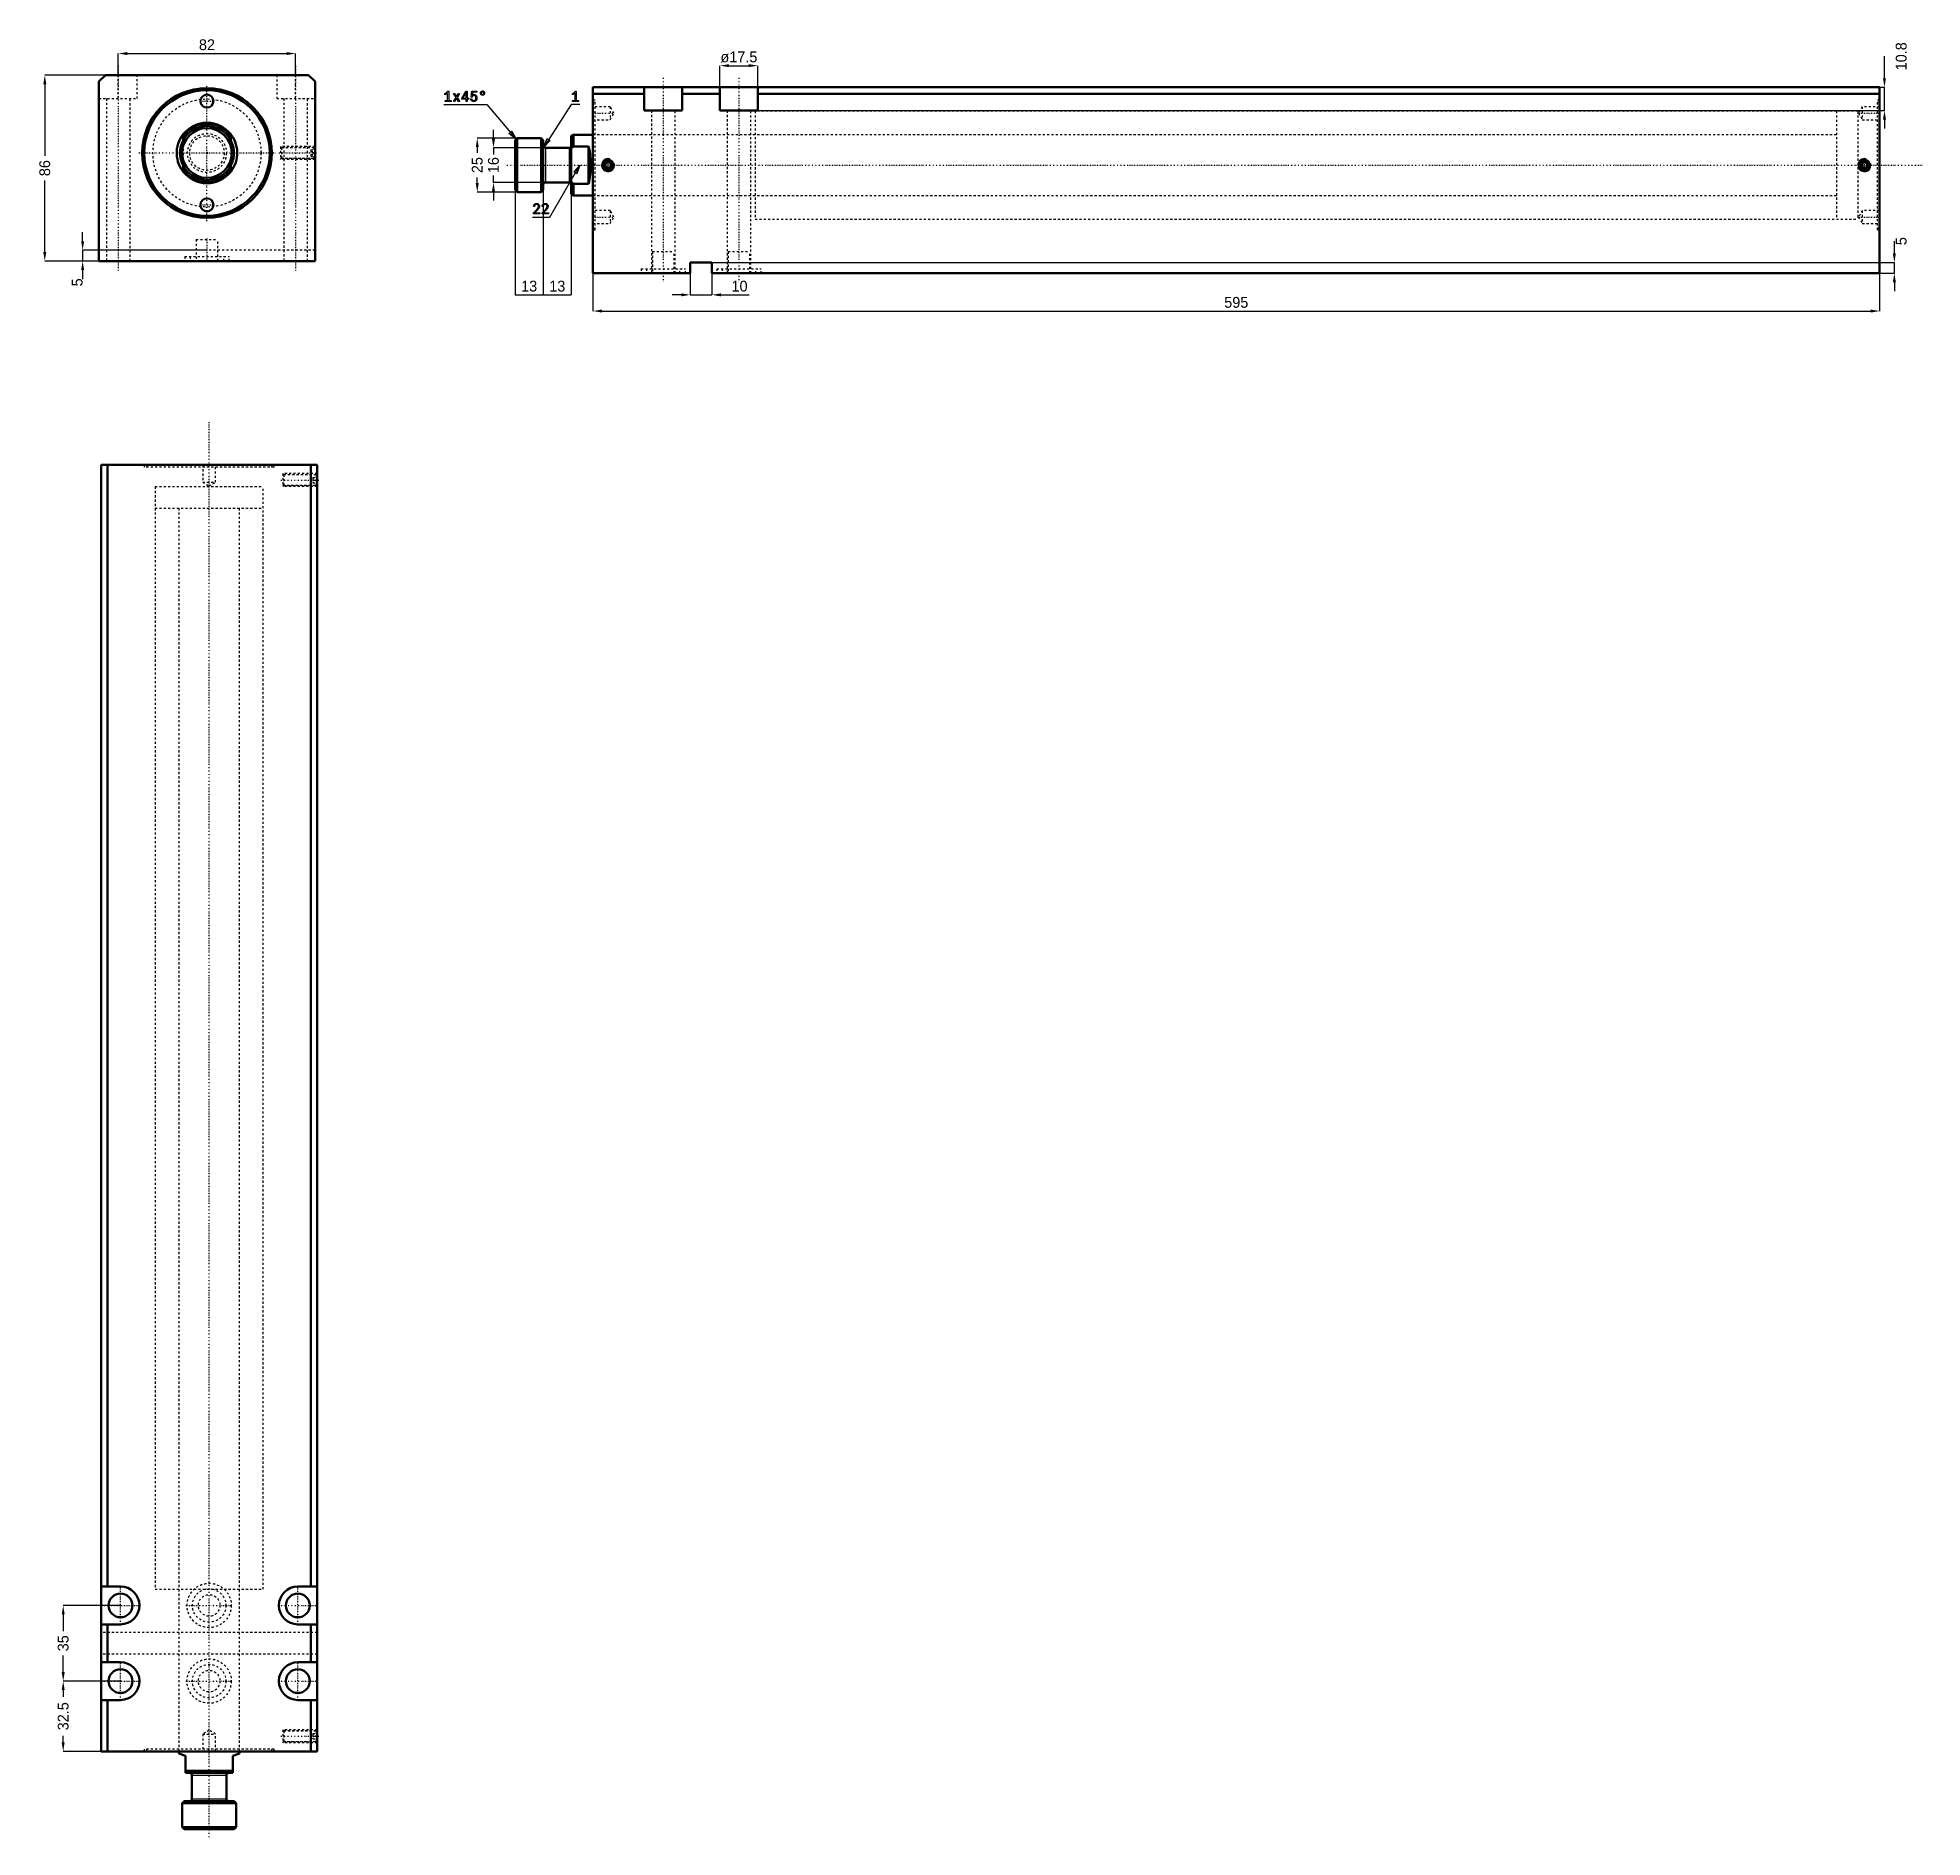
# Model space of a CAD drawing. Header units: millimetres. Extents: x -78 to 793, y -779 to 53.
import ezdxf

# ---------------------------------------------------------------- set-up
doc = ezdxf.new("R2010")
doc.units = ezdxf.units.MM
doc.linetypes.add('Center', pattern=[1.5, 0.45, -0.5, 0.05, -0.5])
doc.linetypes.add('Dashed', pattern=[2, 1, -1])
for name, color, linetype, lineweight in [('2d ConnectionPoints', 7, 'Continuous', 50), ('AM_0', 7, 'Continuous', 50), ('AM_4', 3, 'Continuous', 25), ('AM_5', 3, 'Continuous', 25), ('AM_7', 7, 'Center', 25), ('AM_9', 6, 'Dashed', 25)]:
    doc.layers.add(name, color=color, linetype=linetype, lineweight=lineweight)
doc.dimstyles.new('ISO-25', dxfattribs={"dimtxt": 2.5, "dimasz": 2.5, "dimexe": 1.25, "dimexo": 0.625, "dimtad": 1, "dimtxsty": 'Standard', "dimcen": 2.5, "dimadec": 0, "dimazin": 0, "dimtfac": 1, "dimtmove": 0, "dimatfit": 3, "dimfxl": 0, "dimarcsym": 0})

# ---------------------------------------------------------------- blocks, each defined once
blk = doc.blocks.new('1_JECX_MF_TLA_50_500_0_rod__0_in_JECX_MF_160_TLA_50_500_0__0')
at = {"layer": 'AM_0'}
for p, q in [((-11, 5.94), (-11, 8.66)), ((11, 8.66), (11, 5.94)), ((-11, -8.66), (-11, -5.94)), ((11, -5.94), (11, -8.66))]:
    blk.add_line(p, q, dxfattribs=at)
for points in [[(-11, 8.66), (-11.71, 7.67), (-12.34, 6.62), (-12.87, 5.52), (-13.3, 4.38), (-13.63, 3.2), (-13.86, 2), (-13.98, 0.78), (-13.99, -0.44), (-13.9, -1.65), (-13.7, -2.86), (-13.4, -4.04), (-13, -5.2), (-12.5, -6.31), (-11.9, -7.37), (-11.21, -8.38), (-11, -8.66)], [(11, -8.66), (11.71, -7.67), (12.34, -6.62), (12.87, -5.52), (13.3, -4.38), (13.63, -3.2), (13.86, -2), (13.98, -0.78), (13.99, 0.44), (13.9, 1.65), (13.7, 2.86), (13.4, 4.04), (13, 5.2), (12.5, 6.31), (11.9, 7.37), (11.21, 8.38), (11, 8.66)]]:
    blk.add_lwpolyline(points, dxfattribs=at)
for radius in [12.5, 11.5]:
    blk.add_circle((0, 0), radius, dxfattribs=at)
for radius, start, end in [(14, 38.21321, 141.78679), (13.5, 35.43094, 144.56906), (13.5, 215.43094, 324.56906), (14, 218.21321, 321.78679)]:
    blk.add_arc((0, 0), radius, start, end, dxfattribs=at)
at = {"layer": 'AM_9'}
for p, q in [((-11, 5.94), (-11, -5.94)), ((11, 5.94), (11, -5.94))]:
    blk.add_line(p, q, dxfattribs=at)
for radius in [9, 8]:
    blk.add_circle((0, 0), radius, dxfattribs=at)
blk = doc.blocks.new('2_JECX_MF_EXLA_50_500_0_body__0_in_JECX_MF_160_TLA_50_500_0__0')
at = {"layer": 'AM_0'}
for p, q in [((-47, 36), (-50, 33)), ((47, 36), (-47, 36)), ((50, 33), (47, 36)), ((-50, 33), (-50, -50)), ((50, -50), (50, 33)), ((-50, -50), (50, -50))]:
    blk.add_line(p, q, dxfattribs=at)
for centre, radius in [((0, 0), 30), ((0, 0), 29), ((0, 24), 3), ((0, -24), 3)]:
    blk.add_circle(centre, radius, dxfattribs=at)
at = {"layer": 'AM_5', "linetype": 'Dashed'}
for p, q in [((50, 3), (34, 3)), ((50, -3), (34, -3))]:
    blk.add_line(p, q, dxfattribs=at)
at = {"layer": 'AM_7'}
for p, q in [((-41, 40.3), (-41, -54.3)), ((41, 40.3), (41, -54.3)), ((0, -31.5), (0, 31.5)), ((-3.15, 24), (3.15, 24)), ((-31.5, 0), (31.5, 0)), ((33.2, 0), (50.8, 0)), ((-3.15, -24), (3.15, -24)), ((0, -39.5), (0, -50.5))]:
    blk.add_line(p, q, dxfattribs=at)
at = {"layer": 'AM_9'}
for p, q in [((-41, 25.2), (-41, 36)), ((-32.25, 25.2), (-32.25, 36)), ((32.25, 36), (32.25, 25.2)), ((41, 25.2), (41, 36)), ((-50, 25.2), (-32.25, 25.2)), ((-46.5, 25.2), (-46.5, -50)), ((-35.5, -50), (-35.5, 25.2)), ((32.25, 25.2), (50, 25.2)), ((35.5, 25.2), (35.5, -50)), ((46.5, -50), (46.5, 25.2)), ((34.54, 2.46), (34, 3)), ((34, 3), (34, -3)), ((49.5, 2.4), (34, 2.4)), ((49.46, 2.46), (34.54, 2.46)), ((34.54, 2.46), (34.54, -2.46)), ((48, 1.44), (50, 1.44)), ((48, 1.44), (48, -1.44)), ((48, 0.72), (50, 0.72)), ((50, 3), (49.46, 2.46)), ((49.46, 2.46), (49.46, -2.46)), ((50, 1.9), (49.5, 2.4)), ((49.5, 2.4), (49.5, -2.4)), ((34, -2.4), (49.5, -2.4)), ((34, -3), (34.54, -2.46)), ((34.54, -2.46), (49.46, -2.46)), ((48, -0.72), (50, -0.72)), ((48, -1.44), (50, -1.44)), ((49.46, -2.46), (50, -3)), ((49.5, -2.4), (50, -1.9)), ((-5, -40), (5, -40)), ((-5, -40), (-5, -50)), ((5, -50), (5, -40)), ((50, -45), (-50, -45)), ((-10.25, -47.9), (10.25, -47.9)), ((-10.25, -47.9), (-10.25, -50)), ((-7.75, -47.9), (-7.75, -50)), ((7.75, -50), (7.75, -47.9)), ((10.25, -50), (10.25, -47.9))]:
    blk.add_line(p, q, dxfattribs=at)
blk.add_circle((0, 0), 25, dxfattribs=at)
blk = doc.blocks.new('*D3')
at = {"layer": 'AM_5', "color": 0, "lineweight": -2}
for p, q in [((-41, 36), (-41, 46)), ((-36.83, 46), (36.83, 46)), ((41, 36), (41, 46))]:
    blk.add_line(p, q, dxfattribs=at)
at = {"layer": 'AM_5', "color": 0}
for points in [[(-36.83, 46.69), (-36.83, 45.31), (-41, 46)], [(36.83, 45.31), (36.83, 46.69), (41, 46)]]:
    blk.add_solid(points, dxfattribs=at)
at = {"layer": 'Defpoints', "color": 0}
for p in [(41, 46), (-41, 36), (41, 36)]:
    blk.add_point(p, dxfattribs=at)
at = {"layer": 'AM_5', "color": 0, "insert": (0, 50.05), "char_height": 5, "attachment_point": 5}
blk.add_mtext('82', dxfattribs=at)
blk = doc.blocks.new('*D4')
at = {"layer": 'AM_5', "color": 0, "lineweight": -2}
for p, q in [((-47, 36), (-75, 36)), ((-75, 31.83), (-75, -1.28)), ((-75, -45.83), (-75, -12.72)), ((-50, -50), (-75, -50))]:
    blk.add_line(p, q, dxfattribs=at)
at = {"layer": 'AM_5', "color": 0}
for points in [[(-74.31, 31.83), (-75.69, 31.83), (-75, 36)], [(-75.69, -45.83), (-74.31, -45.83), (-75, -50)]]:
    blk.add_solid(points, dxfattribs=at)
at = {"layer": 'Defpoints', "color": 0}
for p in [(-47, 36), (-75, -50), (-50, -50)]:
    blk.add_point(p, dxfattribs=at)
at = {"layer": 'AM_5', "color": 0, "insert": (-75, -7), "char_height": 5, "attachment_point": 5, "rotation": 90}
blk.add_mtext('86', dxfattribs=at)
blk = doc.blocks.new('*D5')
at = {"layer": 'AM_5', "color": 0, "lineweight": -2}
for p, q in [((-57.5, -40.83), (-57.5, -36.67)), ((0, -45), (-57.5, -45)), ((-57.5, -45), (-57.5, -50)), ((-50, -50), (-57.5, -50)), ((-57.5, -54.17), (-57.5, -58.33))]:
    blk.add_line(p, q, dxfattribs=at)
at = {"layer": 'AM_5', "color": 0}
for points in [[(-58.19, -40.83), (-56.81, -40.83), (-57.5, -45)], [(-56.81, -54.17), (-58.19, -54.17), (-57.5, -50)]]:
    blk.add_solid(points, dxfattribs=at)
at = {"layer": 'Defpoints', "color": 0}
for p in [(-57.5, -50), (-50, -50), (0, -45)]:
    blk.add_point(p, dxfattribs=at)
at = {"layer": 'AM_5', "color": 0, "insert": (-60, -59.83), "char_height": 5, "attachment_point": 5, "rotation": 90}
blk.add_mtext('5', dxfattribs=at)
blk = doc.blocks.new('1_JECX_MF_TLA_50_500_0_rod__0_in_JECX_MF_160_TLA_50_500_0__2')
at = {"layer": 'AM_0'}
for p, q in [((-35, 12.5), (-36, 11.5)), ((-36, 11.5), (-36, -11.5)), ((-24, 12.5), (-35, 12.5)), ((-35, 12.5), (-35, -12.5)), ((-23, 11.5), (-24, 12.5)), ((-24, 12.5), (-24, -12.5)), ((-23, 11.5), (-23, -11.5)), ((-9, 14), (-10, 13.5)), ((-10, 13.5), (-10, -13.5)), ((0, 14), (-9, 14)), ((-9, 14), (-9, 8.66)), ((-11, 8), (-22, 8)), ((-9, 8.66), (-10, 7.83)), ((-2, 8.66), (-9, 8.66)), ((-2, 8.66), (-2, -8.66)), ((-22, -8), (-11, -8)), ((-9, -8.66), (-2, -8.66)), ((-9, -8.66), (-9, -14)), ((-36, -11.5), (-35, -12.5)), ((-35, -12.5), (-24, -12.5)), ((-24, -12.5), (-23, -11.5)), ((-10, -13.5), (-9, -14)), ((-9, -14), (0, -14))]:
    blk.add_line(p, q, dxfattribs=at)
for points in [[(-2, -8.66), (-1.77, -7.67), (-1.57, -6.62), (-1.39, -5.52), (-1.25, -4.38), (-1.15, -3.2), (-1.07, -2), (-1.03, -0.78), (-1.03, 0.44), (-1.06, 1.65), (-1.12, 2.86), (-1.22, 4.04), (-1.35, 5.2), (-1.51, 6.31), (-1.71, 7.37), (-1.93, 8.38), (-2, 8.66)], [(-10, -7.83), (-9.96, -7.86), (-9, -8.66)]]:
    blk.add_lwpolyline(points, dxfattribs=at)
for centre, start, end in [((-22, 9), 180, 270), ((-11, 9), 270, 0), ((-22, -9), 90, 180), ((-11, -9), 360, 90)]:
    blk.add_arc(centre, 1, start, end, dxfattribs=at)
at = {"layer": 'AM_4'}
for p, q in [((-22, 8), (-22, -8)), ((-11, 8), (-11, -8))]:
    blk.add_line(p, q, dxfattribs=at)
at = {"layer": 'AM_7'}
blk.add_line((-39.75, 0), (614.75, 0), dxfattribs=at)
at = {"layer": 'AM_9'}
for p, q in [((585, 25), (575, 25)), ((575, 25), (575, -25)), ((585, 25), (585, -25)), ((575, 14), (0, 14)), ((0, -14), (575, -14)), ((575, -25), (585, -25))]:
    blk.add_line(p, q, dxfattribs=at)
blk = doc.blocks.new('2_JECX_MF_EXLA_50_500_0_body__0_in_JECX_MF_160_TLA_50_500_0__2')
at = {"layer": 'AM_0'}
for p, q in [((0, -50), (0, 36)), ((595, 36), (0, 36)), ((23.75, 36), (23.75, 25.2)), ((41.25, 25.2), (41.25, 36)), ((58.75, 36), (58.75, 25.2)), ((76.25, 25.2), (76.25, 36)), ((595, -50), (595, 36)), ((23.75, 33), (0, 33)), ((58.75, 33), (41.25, 33)), ((595, 33), (76.25, 33)), ((23.75, 25.2), (41.25, 25.2)), ((58.75, 25.2), (76.25, 25.2)), ((7, 1.44), (5.75, 0.72)), ((5.75, 0.72), (5.75, -0.72)), ((8.25, 0.72), (7, 1.44)), ((8.25, -0.72), (8.25, 0.72)), ((588, 1.44), (586.75, 0.72)), ((586.75, 0.72), (586.75, -0.72)), ((589.25, 0.72), (588, 1.44)), ((589.25, -0.72), (589.25, 0.72)), ((5.75, -0.72), (7, -1.44)), ((7, -1.44), (8.25, -0.72)), ((586.75, -0.72), (588, -1.44)), ((588, -1.44), (589.25, -0.72)), ((45, -50), (0, -50)), ((45, -45), (45, -50)), ((55, -45), (45, -45)), ((55, -50), (55, -45)), ((595, -50), (55, -50))]:
    blk.add_line(p, q, dxfattribs=at)
for centre, radius in [((7, 0), 2.46), ((7, 0), 2.4), ((7, 0), 1.9), ((588, 0), 2.46), ((588, 0), 2.4), ((588, 0), 1.9)]:
    blk.add_circle(centre, radius, dxfattribs=at)
at = {"layer": 'AM_5'}
for centre in [(7, 0), (588, 0)]:
    blk.add_arc(centre, 3, 75, 15, dxfattribs=at)
at = {"layer": 'AM_7'}
for p, q in [((32.5, 40.3), (32.5, -54.3)), ((67.5, 40.3), (67.5, -54.3)), ((-0.49, 24), (10.22, 24)), ((584.78, 24), (595.49, 24)), ((7, -3.15), (7, 3.15)), ((588, -3.15), (588, 3.15)), ((-0.49, -24), (10.22, -24)), ((584.78, -24), (595.49, -24))]:
    blk.add_line(p, q, dxfattribs=at)
at = {"layer": 'AM_9'}
for p, q in [((1, 30), (0, 30)), ((1, 29), (0, 29)), ((8, 27), (0, 27)), ((1, -30), (1, 30)), ((9.73, 24), (8, 27)), ((8, 27), (8, 21)), ((587, 27), (585.27, 24)), ((595, 27), (587, 27)), ((587, 27), (587, 21)), ((594, -30), (594, 30)), ((595, 30), (594, 30)), ((595, 29), (594, 29)), ((0, 21), (8, 21)), ((8, 21), (9.73, 24)), ((27, 25.2), (27, -50)), ((38, -50), (38, 25.2)), ((62, 25.2), (62, -50)), ((73, -50), (73, 25.2)), ((585, 25), (75, 25)), ((75, 25), (75, -25)), ((585, 25), (585, -25)), ((585.27, 24), (587, 21)), ((587, 21), (595, 21)), ((75, 14), (0, 14)), ((0, -14), (75, -14)), ((8, -21), (0, -21)), ((9.73, -24), (8, -21)), ((8, -21), (8, -27)), ((8, -27), (9.73, -24)), ((75, -25), (585, -25)), ((587, -21), (585.27, -24)), ((585.27, -24), (587, -27)), ((595, -21), (587, -21)), ((587, -21), (587, -27)), ((0, -27), (8, -27)), ((0, -29), (1, -29)), ((0, -30), (1, -30)), ((587, -27), (595, -27)), ((594, -29), (595, -29)), ((594, -30), (595, -30)), ((27.5, -40), (37.5, -40)), ((27.5, -40), (27.5, -50)), ((37.5, -50), (37.5, -40)), ((62.5, -40), (72.5, -40)), ((62.5, -40), (62.5, -50)), ((72.5, -50), (72.5, -40)), ((22.25, -47.9), (42.75, -47.9)), ((22.25, -47.9), (22.25, -50)), ((24.75, -47.9), (24.75, -50)), ((40.25, -50), (40.25, -47.9)), ((42.75, -50), (42.75, -47.9)), ((57.25, -47.9), (77.75, -47.9)), ((57.25, -47.9), (57.25, -50)), ((59.75, -47.9), (59.75, -50)), ((75.25, -50), (75.25, -47.9)), ((77.75, -50), (77.75, -47.9))]:
    blk.add_line(p, q, dxfattribs=at)
blk = doc.blocks.new('*D23')
at = {"layer": 'AM_5', "color": 0, "lineweight": -2}
for p, q in [((237.24, 30.39), (237.24, 40.39)), ((241.41, 40.39), (250.57, 40.39)), ((254.74, 30.39), (254.74, 40.39))]:
    blk.add_line(p, q, dxfattribs=at)
at = {"layer": 'AM_5', "color": 0}
for points in [[(241.41, 41.09), (241.41, 39.7), (237.24, 40.39)], [(250.57, 41.09), (250.57, 39.7), (254.74, 40.39)]]:
    blk.add_solid(points, dxfattribs=at)
at = {"layer": 'Defpoints', "color": 0}
for p in [(254.74, 40.39), (237.24, 30.39), (254.74, 30.39)]:
    blk.add_point(p, dxfattribs=at)
at = {"layer": 'AM_5', "color": 0, "insert": (245.99, 44.39), "char_height": 5, "attachment_point": 5}
blk.add_mtext('ø17.5', dxfattribs=at)
blk = doc.blocks.new('*D24')
at = {"layer": 'AM_5', "color": 0, "lineweight": -2}
for p, q in [((775.74, 34.56), (775.74, 44.73)), ((254.74, 30.39), (775.74, 30.39)), ((775.74, 19.59), (775.74, 30.39)), ((254.74, 19.59), (775.74, 19.59)), ((775.74, 15.43), (775.74, 11.26))]:
    blk.add_line(p, q, dxfattribs=at)
at = {"layer": 'AM_5', "color": 0}
for points in [[(775.05, 34.56), (776.44, 34.56), (775.74, 30.39)], [(775.05, 15.43), (776.44, 15.43), (775.74, 19.59)]]:
    blk.add_solid(points, dxfattribs=at)
at = {"layer": 'Defpoints', "color": 0}
for p in [(254.74, 30.39), (775.74, 30.39), (254.74, 19.59)]:
    blk.add_point(p, dxfattribs=at)
at = {"layer": 'AM_5', "color": 0, "insert": (783.49, 44.73), "char_height": 5, "attachment_point": 5, "rotation": 90}
blk.add_mtext('10.8', dxfattribs=at)
blk = doc.blocks.new('*D25')
at = {"layer": 'AM_5', "color": 0, "lineweight": -2}
for p, q in [((178.49, -55.61), (178.49, -73.11)), ((773.49, -55.61), (773.49, -73.11)), ((182.66, -73.11), (769.32, -73.11))]:
    blk.add_line(p, q, dxfattribs=at)
at = {"layer": 'AM_5', "color": 0}
for points in [[(182.66, -72.41), (182.66, -73.8), (178.49, -73.11)], [(769.32, -72.41), (769.32, -73.8), (773.49, -73.11)]]:
    blk.add_solid(points, dxfattribs=at)
at = {"layer": 'Defpoints', "color": 0}
for p in [(178.49, -55.61), (773.49, -55.61), (773.49, -73.11)]:
    blk.add_point(p, dxfattribs=at)
at = {"layer": 'AM_5', "color": 0, "insert": (475.99, -69.11), "char_height": 5, "attachment_point": 5}
blk.add_mtext('595', dxfattribs=at)
blk = doc.blocks.new('*D26')
at = {"layer": 'AM_5', "color": 0, "lineweight": -2}
for p, q in [((155.49, -17.11), (155.49, -65.61)), ((168.49, -14.61), (168.49, -65.61)), ((155.49, -65.61), (168.49, -65.61))]:
    blk.add_line(p, q, dxfattribs=at)
at = {"layer": 'Defpoints', "color": 0}
for p in [(155.49, -17.11), (168.49, -14.61), (168.49, -65.61)]:
    blk.add_point(p, dxfattribs=at)
at = {"layer": 'AM_5', "color": 0, "insert": (161.99, -61.61), "char_height": 5, "attachment_point": 5}
blk.add_mtext('13', dxfattribs=at)
blk = doc.blocks.new('*D27')
at = {"layer": 'AM_5', "color": 0, "lineweight": -2}
for p, q in [((142.49, -17.11), (142.49, -65.61)), ((155.49, -17.11), (155.49, -65.61)), ((142.49, -65.61), (155.49, -65.61))]:
    blk.add_line(p, q, dxfattribs=at)
at = {"layer": 'Defpoints', "color": 0}
for p in [(142.49, -17.11), (155.49, -17.11), (155.49, -65.61)]:
    blk.add_point(p, dxfattribs=at)
at = {"layer": 'AM_5', "color": 0, "insert": (148.99, -61.61), "char_height": 5, "attachment_point": 5}
blk.add_mtext('13', dxfattribs=at)
blk = doc.blocks.new('*D28')
at = {"layer": 'AM_5', "color": 0, "lineweight": -2}
for p, q in [((143.49, 6.89), (124.99, 6.89)), ((124.99, 2.73), (124.99, 0.06)), ((124.99, -13.94), (124.99, -11.27)), ((143.49, -18.11), (124.99, -18.11))]:
    blk.add_line(p, q, dxfattribs=at)
at = {"layer": 'AM_5', "color": 0}
for points in [[(124.3, 2.73), (125.69, 2.73), (124.99, 6.89)], [(124.3, -13.94), (125.69, -13.94), (124.99, -18.11)]]:
    blk.add_solid(points, dxfattribs=at)
at = {"layer": 'Defpoints', "color": 0}
for p in [(124.99, 6.89), (143.49, 6.89), (143.49, -18.11)]:
    blk.add_point(p, dxfattribs=at)
at = {"layer": 'AM_5', "color": 0, "insert": (124.99, -5.61), "char_height": 5, "attachment_point": 5, "rotation": 90}
blk.add_mtext('25', dxfattribs=at)
blk = doc.blocks.new('*D29')
at = {"layer": 'AM_5', "color": 0, "lineweight": -2}
for p, q in [((132.49, 6.56), (132.49, 10.73)), ((156.49, 2.39), (132.49, 2.39)), ((132.49, 2.39), (132.49, -0.77)), ((132.49, -13.61), (132.49, -10.44)), ((156.49, -13.61), (132.49, -13.61)), ((132.49, -17.77), (132.49, -21.94))]:
    blk.add_line(p, q, dxfattribs=at)
at = {"layer": 'AM_5', "color": 0}
for points in [[(131.8, 6.56), (133.19, 6.56), (132.49, 2.39)], [(131.8, -17.77), (133.19, -17.77), (132.49, -13.61)]]:
    blk.add_solid(points, dxfattribs=at)
at = {"layer": 'Defpoints', "color": 0}
for p in [(132.49, 2.39), (156.49, 2.39), (156.49, -13.61)]:
    blk.add_point(p, dxfattribs=at)
at = {"layer": 'AM_5', "color": 0, "insert": (132.49, -5.61), "char_height": 5, "attachment_point": 5, "rotation": 90}
blk.add_mtext('16', dxfattribs=at)
blk = doc.blocks.new('*D30')
at = {"layer": 'AM_5', "color": 0, "lineweight": -2}
for p, q in [((223.49, -50.61), (223.49, -65.61)), ((233.49, -55.61), (233.49, -65.61)), ((219.32, -65.61), (215.16, -65.61)), ((223.49, -65.61), (233.49, -65.61)), ((237.66, -65.61), (250.71, -65.61))]:
    blk.add_line(p, q, dxfattribs=at)
at = {"layer": 'AM_5', "color": 0}
for points in [[(219.32, -64.91), (219.32, -66.3), (223.49, -65.61)], [(237.66, -64.91), (237.66, -66.3), (233.49, -65.61)]]:
    blk.add_solid(points, dxfattribs=at)
at = {"layer": 'Defpoints', "color": 0}
for p in [(223.49, -50.61), (233.49, -55.61), (233.49, -65.61)]:
    blk.add_point(p, dxfattribs=at)
at = {"layer": 'AM_5', "color": 0, "insert": (246.29, -61.61), "char_height": 5, "attachment_point": 5}
blk.add_mtext('10', dxfattribs=at)
blk = doc.blocks.new('*D31')
at = {"layer": 'AM_5', "color": 0, "lineweight": -2}
for p, q in [((780.32, -46.44), (780.32, -40.77)), ((223.49, -50.61), (780.32, -50.61)), ((780.32, -55.61), (780.32, -50.61)), ((233.49, -55.61), (780.32, -55.61)), ((780.32, -59.77), (780.32, -63.94))]:
    blk.add_line(p, q, dxfattribs=at)
at = {"layer": 'AM_5', "color": 0}
for points in [[(779.63, -46.44), (781.02, -46.44), (780.32, -50.61)], [(779.63, -59.77), (781.02, -59.77), (780.32, -55.61)]]:
    blk.add_solid(points, dxfattribs=at)
at = {"layer": 'Defpoints', "color": 0}
for p in [(223.49, -50.61), (233.49, -55.61), (780.32, -55.61)]:
    blk.add_point(p, dxfattribs=at)
at = {"layer": 'AM_5', "color": 0, "insert": (783.49, -40.77), "char_height": 5, "attachment_point": 5, "rotation": 90}
blk.add_mtext('5', dxfattribs=at)
blk = doc.blocks.new('1_JECX_MF_TLA_50_500_0_rod__0_in_JECX_MF_160_TLA_50_500_0__4')
at = {"layer": 'AM_0'}
for p, q in [((-14, 0), (-14, -1.03)), ((14, -1.03), (14, 0)), ((-11, -2), (-14, -1.03)), ((-11, -10), (-11, -2)), ((14, -1.03), (11, -2)), ((11, -2), (11, -10)), ((-11, -9), (11, -9)), ((-11, -10), (11, -10)), ((-8, -11), (-8, -22)), ((8, -22), (8, -11)), ((-11.5, -23), (-12.5, -24)), ((-12.5, -24), (-12.5, -35)), ((-12.5, -24), (12.5, -24)), ((-11.5, -23), (11.5, -23)), ((12.5, -24), (11.5, -23)), ((12.5, -35), (12.5, -24)), ((-12.5, -35), (12.5, -35)), ((-12.5, -35), (-11.5, -36)), ((-11.5, -36), (11.5, -36)), ((11.5, -36), (12.5, -35))]:
    blk.add_line(p, q, dxfattribs=at)
for centre, start, end in [((-9, -11), 0, 90), ((9, -11), 90, 180), ((-9, -22), 270, 360), ((9, -22), 180, 270)]:
    blk.add_arc(centre, 1, start, end, dxfattribs=at)
at = {"layer": 'AM_4'}
for p, q in [((-8, -11), (8, -11)), ((-8, -22), (8, -22))]:
    blk.add_line(p, q, dxfattribs=at)
at = {"layer": 'AM_7'}
blk.add_line((0, -39.75), (0, 614.75), dxfattribs=at)
at = {"layer": 'AM_9'}
for p, q in [((-25, 585), (25, 585)), ((-25, 585), (-25, 575)), ((25, 575), (25, 585)), ((-25, 575), (25, 575)), ((-14, 575), (-14, 0)), ((14, 0), (14, 575))]:
    blk.add_line(p, q, dxfattribs=at)
blk = doc.blocks.new('2_JECX_MF_EXLA_50_500_0_body__0_in_JECX_MF_160_TLA_50_500_0__4')
at = {"layer": 'AM_0'}
for p, q in [((50, 595), (-50, 595)), ((-50, 595), (-50, 0)), ((-47, 595), (-47, 76.25)), ((47, 595), (47, 76.25)), ((50, 595), (50, 0)), ((-41, 76.25), (-50, 76.25)), ((50, 76.25), (41, 76.25)), ((-50, 58.75), (-41, 58.75)), ((-47, 58.75), (-47, 41.25)), ((41, 58.75), (50, 58.75)), ((47, 58.75), (47, 41.25)), ((-41, 41.25), (-50, 41.25)), ((50, 41.25), (41, 41.25)), ((-50, 23.75), (-41, 23.75)), ((-47, 23.75), (-47, 0)), ((41, 23.75), (50, 23.75)), ((47, 23.75), (47, 0)), ((50, 0), (-50, 0))]:
    blk.add_line(p, q, dxfattribs=at)
for centre in [(-41, 67.5), (41, 67.5), (-41, 32.5), (41, 32.5)]:
    blk.add_circle(centre, 5.5, dxfattribs=at)
for centre, start, end in [((-41, 67.5), 270, 90), ((41, 67.5), 90, 270), ((-41, 32.5), 270, 90), ((41, 32.5), 90, 270)]:
    blk.add_arc(centre, 8.75, start, end, dxfattribs=at)
at = {"layer": 'AM_5', "linetype": 'Dashed'}
for p, q in [((50, 591), (34, 591)), ((50, 585), (34, 585)), ((50, 10), (34, 10)), ((50, 4), (34, 4))]:
    blk.add_line(p, q, dxfattribs=at)
at = {"layer": 'AM_7'}
for p, q in [((33.2, 588), (50.8, 588)), ((-41, 58.3125), (-41, 76.6875)), ((41, 58.3125), (41, 76.6875)), ((-50.1875, 67.5), (-31.8125, 67.5)), ((-10.7625, 67.5), (10.7625, 67.5)), ((31.8125, 67.5), (50.1875, 67.5)), ((-41, 23.3125), (-41, 41.6875)), ((41, 23.3125), (41, 41.6875)), ((-50.1875, 32.5), (-31.8125, 32.5)), ((-10.7625, 32.5), (10.7625, 32.5)), ((31.8125, 32.5), (50.1875, 32.5)), ((33.2, 7), (50.8, 7))]:
    blk.add_line(p, q, dxfattribs=at)
at = {"layer": 'AM_9'}
for p, q in [((-30, 595), (-30, 594)), ((30, 594), (-30, 594)), ((-29, 595), (-29, 594)), ((-3, 595), (-3, 587)), ((3, 587), (3, 595)), ((29, 594), (29, 595)), ((30, 594), (30, 595)), ((-25, 585), (25, 585)), ((-25, 585), (-25, 75)), ((-3, 587), (0, 585.2679)), ((-3, 587), (3, 587)), ((0, 585.2679), (3, 587)), ((25, 75), (25, 585)), ((34, 591), (34, 585)), ((34.5415, 590.4585), (34, 591)), ((49.5, 590.4), (34, 590.4)), ((34, 585.6), (49.5, 585.6)), ((34, 585), (34.5415, 585.5415)), ((49.4585, 590.4585), (34.5415, 590.4585)), ((34.5415, 590.4585), (34.5415, 585.5415)), ((34.5415, 585.5415), (49.4585, 585.5415)), ((48, 589.25), (50, 589.25)), ((48, 589.25), (48, 586.75)), ((48, 588), (50, 588)), ((48, 586.75), (50, 586.75)), ((50, 591), (49.4585, 590.4585)), ((49.4585, 590.4585), (49.4585, 585.5415)), ((49.4585, 585.5415), (50, 585)), ((49.5, 590.4), (49.5, 585.6)), ((50, 589.9), (49.5, 590.4)), ((49.5, 585.6), (50, 586.1)), ((-25, 75), (25, 75)), ((-14, 75), (-14, 0)), ((14, 0), (14, 75)), ((50, 55), (-50, 55)), ((50, 45), (-50, 45)), ((0, 9.7321), (-3, 8)), ((3, 8), (0, 9.7321)), ((34, 10), (34, 4)), ((34.5415, 9.4585), (34, 10)), ((49.5, 9.4), (34, 9.4)), ((49.4585, 9.4585), (34.5415, 9.4585)), ((34.5415, 9.4585), (34.5415, 4.5415)), ((50, 10), (49.4585, 9.4585)), ((49.4585, 9.4585), (49.4585, 4.5415)), ((50, 8.9), (49.5, 9.4)), ((49.5, 9.4), (49.5, 4.6)), ((30, 1), (-30, 1)), ((-30, 1), (-30, 0)), ((-29, 1), (-29, 0)), ((-3, 8), (-3, 0)), ((-3, 8), (3, 8)), ((3, 0), (3, 8)), ((29, 0), (29, 1)), ((30, 0), (30, 1)), ((34, 4.6), (49.5, 4.6)), ((34, 4), (34.5415, 4.5415)), ((34.5415, 4.5415), (49.4585, 4.5415)), ((48, 8.25), (50, 8.25)), ((48, 8.25), (48, 5.75)), ((48, 7), (50, 7)), ((48, 5.75), (50, 5.75)), ((49.4585, 4.5415), (50, 4)), ((49.5, 4.6), (50, 5.1))]:
    blk.add_line(p, q, dxfattribs=at)
for centre, radius in [((0, 67.5), 10.25), ((0, 67.5), 7.75), ((0, 67.5), 5), ((0, 32.5), 10.25), ((0, 32.5), 7.75), ((0, 32.5), 5)]:
    blk.add_circle(centre, radius, dxfattribs=at)
blk = doc.blocks.new('*D35')
at = {"layer": 'AM_5', "color": 0, "lineweight": -2}
for p, q in [((-39.99, -671.78), (-66.49, -671.78)), ((-66.49, -675.94), (-66.49, -683.61)), ((-66.49, -702.61), (-66.49, -694.94)), ((-39.99, -706.78), (-66.49, -706.78))]:
    blk.add_line(p, q, dxfattribs=at)
at = {"layer": 'AM_5', "color": 0}
for points in [[(-67.18, -675.94), (-65.8, -675.94), (-66.49, -671.78)], [(-67.18, -702.61), (-65.8, -702.61), (-66.49, -706.78)]]:
    blk.add_solid(points, dxfattribs=at)
at = {"layer": 'Defpoints', "color": 0}
for p in [(-66.49, -671.78), (-39.99, -671.78), (-39.99, -706.78)]:
    blk.add_point(p, dxfattribs=at)
at = {"layer": 'AM_5', "color": 0, "insert": (-66.49, -689.28), "char_height": 5, "attachment_point": 5, "rotation": 90}
blk.add_mtext('35', dxfattribs=at)
blk = doc.blocks.new('*D36')
at = {"layer": 'AM_5', "color": 0, "lineweight": -2}
for p, q in [((-39.99, -706.78), (-66.49, -706.78)), ((-66.49, -710.94), (-66.49, -714.03)), ((-66.49, -735.11), (-66.49, -732.03)), ((-48.99, -739.28), (-66.49, -739.28))]:
    blk.add_line(p, q, dxfattribs=at)
at = {"layer": 'AM_5', "color": 0}
for points in [[(-67.18, -710.94), (-65.8, -710.94), (-66.49, -706.78)], [(-67.18, -735.11), (-65.8, -735.11), (-66.49, -739.28)]]:
    blk.add_solid(points, dxfattribs=at)
at = {"layer": 'Defpoints', "color": 0}
for p in [(-39.99, -706.78), (-66.49, -739.28), (-48.99, -739.28)]:
    blk.add_point(p, dxfattribs=at)
at = {"layer": 'AM_5', "color": 0, "insert": (-66.49, -723.03), "char_height": 5, "attachment_point": 5, "rotation": 90}
blk.add_mtext('32.5', dxfattribs=at)

msp = doc.modelspace()

# ---------------------------------------------------------------- linework, layer by layer
at = {"layer": '2d ConnectionPoints'}
for p in [(0, 0), (178.492, -5.606), (1.01, -739.277)]:
    msp.add_point(p, dxfattribs=at)
at = {"layer": 'AM_5'}
for p, q in [((109.492, 22.394), (129.492, 22.394)), ((129.492, 22.394), (142.992, 6.394)), ((168.492, 22.394), (155.785, 2.687)), ((172.492, 22.394), (168.492, 22.394)), ((158.492, -29.606), (172.492, -5.606)), ((150.492, -29.606), (158.492, -29.606))]:
    msp.add_line(p, q, dxfattribs=at)
for points in [[(110.099, 24.31), (111.295, 24.31), (111.295, 27.827), (111.295, 27.827), (111.231, 27.762), (111.122, 27.661), (111.122, 27.661), (110.999, 27.555), (110.909, 27.482), (110.909, 27.482), (110.815, 27.41), (110.673, 27.307), (110.673, 27.307), (110.53, 27.211), (110.434, 27.151), (110.434, 27.151), (110.341, 27.096), (110.211, 27.03), (110.211, 27.03), (110.093, 26.983), (110.021, 26.962), (110.021, 27.456), (110.021, 27.456), (110.11, 27.498), (110.25, 27.578), (110.25, 27.578), (110.398, 27.679), (110.501, 27.757), (110.501, 27.757), (110.604, 27.84), (110.755, 27.97), (110.755, 27.97), (110.9, 28.105), (110.993, 28.197), (110.993, 28.197), (111.082, 28.288), (111.2, 28.416), (111.2, 28.416), (111.302, 28.534), (111.36, 28.607), (111.776, 28.607), (111.776, 24.31), (112.862, 24.31), (112.862, 23.894), (110.099, 23.894), (110.099, 24.31)], [(115.162, 25.678), (114.064, 27.469), (114.632, 27.469), (115.451, 26.114), (116.313, 27.469), (116.829, 27.469), (115.744, 25.721), (116.881, 23.894), (116.306, 23.894), (115.442, 25.298), (114.528, 23.894), (114.002, 23.894), (115.162, 25.678)], [(119.916, 24.934), (117.81, 24.934), (117.81, 25.357), (119.728, 28.607), (120.371, 28.607), (120.371, 25.373), (121.073, 25.373), (121.073, 24.934), (120.371, 24.934), (120.371, 23.894), (119.916, 23.894), (119.916, 24.934)], [(119.923, 25.373), (119.923, 28.061), (118.369, 25.373), (119.923, 25.373)], [(123.373, 23.836), (123.373, 23.836), (123.227, 23.841), (123.018, 23.867), (123.018, 23.867), (122.821, 23.916), (122.697, 23.961), (122.697, 23.961), (122.581, 24.016), (122.426, 24.12), (122.426, 24.12), (122.292, 24.249), (122.215, 24.349), (122.215, 24.349), (122.15, 24.46), (122.079, 24.646), (122.079, 24.646), (122.042, 24.858), (122.034, 25.012), (122.541, 25.012), (122.541, 25.012), (122.551, 24.866), (122.6, 24.676), (122.6, 24.676), (122.692, 24.519), (122.777, 24.434), (122.777, 24.434), (122.877, 24.363), (123.049, 24.287), (123.049, 24.287), (123.247, 24.246), (123.393, 24.239), (123.393, 24.239), (123.518, 24.245), (123.69, 24.282), (123.69, 24.282), (123.842, 24.349), (123.932, 24.411), (123.932, 24.411), (124.014, 24.484), (124.118, 24.61), (124.118, 24.61), (124.203, 24.755), (124.248, 24.863), (124.248, 24.863), (124.284, 24.976), (124.323, 25.155), (124.323, 25.155), (124.344, 25.343), (124.348, 25.474), (124.348, 25.474), (124.344, 25.593), (124.324, 25.766), (124.324, 25.766), (124.286, 25.933), (124.251, 26.041), (124.251, 26.041), (124.208, 26.143), (124.128, 26.28), (124.128, 26.28), (124.03, 26.399), (123.955, 26.468), (123.955, 26.468), (123.872, 26.527), (123.733, 26.59), (123.733, 26.59), (123.578, 26.624), (123.464, 26.631), (123.464, 26.631), (123.344, 26.623), (123.174, 26.581), (123.174, 26.581), (123.016, 26.504), (122.918, 26.432), (122.918, 26.432), (122.83, 26.347), (122.72, 26.197), (122.72, 26.197), (122.639, 26.022), (122.6, 25.89), (122.106, 25.89), (122.444, 28.62), (124.738, 28.62), (124.738, 28.197), (122.905, 28.197), (122.697, 26.634), (122.697, 26.634), (122.766, 26.718), (122.874, 26.828), (122.874, 26.828), (122.987, 26.918), (123.065, 26.967), (123.065, 26.967), (123.147, 27.007), (123.28, 27.051), (123.28, 27.051), (123.426, 27.075), (123.529, 27.079), (123.529, 27.079), (123.689, 27.07), (123.911, 27.025), (123.911, 27.025), (124.114, 26.942), (124.238, 26.865), (124.238, 26.865), (124.352, 26.773), (124.501, 26.611), (124.501, 26.611), (124.625, 26.423), (124.693, 26.281), (124.693, 26.281), (124.749, 26.13), (124.81, 25.892), (124.81, 25.892), (124.843, 25.638), (124.849, 25.461), (124.849, 25.461), (124.841, 25.274), (124.803, 25.01), (124.803, 25.01), (124.73, 24.766), (124.664, 24.614), (124.664, 24.614), (124.584, 24.473), (124.441, 24.286), (124.441, 24.286), (124.272, 24.129), (124.144, 24.04), (124.144, 24.04), (124.006, 23.967), (123.784, 23.887), (123.784, 23.887), (123.544, 23.844), (123.373, 23.836)], [(127.448, 26.689), (127.448, 26.689), (127.346, 26.694), (127.198, 26.723), (127.198, 26.723), (127.057, 26.775), (126.967, 26.824), (126.967, 26.824), (126.882, 26.882), (126.769, 26.983), (126.769, 26.983), (126.672, 27.101), (126.616, 27.19), (126.616, 27.19), (126.569, 27.283), (126.519, 27.43), (126.519, 27.43), (126.491, 27.584), (126.486, 27.69), (126.486, 27.69), (126.491, 27.796), (126.519, 27.95), (126.519, 27.95), (126.569, 28.097), (126.616, 28.191), (126.616, 28.191), (126.672, 28.279), (126.769, 28.397), (126.769, 28.397), (126.882, 28.498), (126.967, 28.556), (126.967, 28.556), (127.057, 28.605), (127.198, 28.657), (127.198, 28.657), (127.346, 28.686), (127.448, 28.691), (127.448, 28.691), (127.551, 28.686), (127.698, 28.657), (127.698, 28.657), (127.838, 28.605), (127.928, 28.556), (127.928, 28.556), (128.012, 28.498), (128.124, 28.398), (128.124, 28.398), (128.22, 28.28), (128.275, 28.192), (128.275, 28.192), (128.321, 28.099), (128.372, 27.952), (128.372, 27.952), (128.399, 27.797), (128.404, 27.69), (128.404, 27.69), (128.399, 27.583), (128.372, 27.428), (128.372, 27.428), (128.321, 27.281), (128.275, 27.188), (128.275, 27.188), (128.22, 27.1), (128.124, 26.982), (128.124, 26.982), (128.012, 26.882), (127.928, 26.824), (127.928, 26.824), (127.838, 26.775), (127.698, 26.723), (127.698, 26.723), (127.551, 26.694), (127.448, 26.689)], [(127.448, 27.086), (127.448, 27.086), (127.51, 27.089), (127.598, 27.106), (127.598, 27.106), (127.683, 27.138), (127.737, 27.167), (127.737, 27.167), (127.788, 27.202), (127.857, 27.263), (127.857, 27.263), (127.915, 27.334), (127.949, 27.388), (127.949, 27.388), (127.977, 27.445), (128.007, 27.533), (128.007, 27.533), (128.024, 27.626), (128.027, 27.69), (128.027, 27.69), (128.024, 27.754), (128.007, 27.847), (128.007, 27.847), (127.977, 27.935), (127.949, 27.992), (127.949, 27.992), (127.915, 28.046), (127.857, 28.117), (127.857, 28.117), (127.788, 28.178), (127.737, 28.213), (127.737, 28.213), (127.683, 28.243), (127.598, 28.274), (127.598, 28.274), (127.51, 28.291), (127.448, 28.295), (127.448, 28.295), (127.387, 28.291), (127.297, 28.274), (127.297, 28.274), (127.212, 28.243), (127.157, 28.213), (127.157, 28.213), (127.106, 28.178), (127.036, 28.117), (127.036, 28.117), (126.977, 28.046), (126.943, 27.992), (126.943, 27.992), (126.914, 27.935), (126.883, 27.847), (126.883, 27.847), (126.866, 27.754), (126.863, 27.69), (126.863, 27.69), (126.866, 27.626), (126.883, 27.533), (126.883, 27.533), (126.914, 27.445), (126.943, 27.388), (126.943, 27.388), (126.977, 27.334), (127.036, 27.263), (127.036, 27.263), (127.106, 27.202), (127.157, 27.167), (127.157, 27.167), (127.212, 27.138), (127.297, 27.106), (127.297, 27.106), (127.387, 27.089), (127.448, 27.086)], [(169.099, 24.31), (170.295, 24.31), (170.295, 27.827), (170.295, 27.827), (170.231, 27.762), (170.122, 27.661), (170.122, 27.661), (169.999, 27.555), (169.909, 27.482), (169.909, 27.482), (169.815, 27.41), (169.673, 27.307), (169.673, 27.307), (169.53, 27.211), (169.434, 27.151), (169.434, 27.151), (169.341, 27.096), (169.211, 27.03), (169.211, 27.03), (169.093, 26.983), (169.021, 26.962), (169.021, 27.456), (169.021, 27.456), (169.11, 27.498), (169.25, 27.578), (169.25, 27.578), (169.398, 27.679), (169.501, 27.757), (169.501, 27.757), (169.604, 27.84), (169.755, 27.97), (169.755, 27.97), (169.9, 28.105), (169.993, 28.197), (169.993, 28.197), (170.082, 28.288), (170.2, 28.416), (170.2, 28.416), (170.302, 28.534), (170.36, 28.607), (170.776, 28.607), (170.776, 24.31), (171.862, 24.31), (171.862, 23.894), (169.099, 23.894), (169.099, 24.31)], [(142.992, 6.394), (139.668, 9.041), (140.942, 10.116), (142.992, 6.394)], [(155.785, 2.687), (157.342, 6.64), (158.743, 5.737), (155.785, 2.687)], [(172.492, -5.606), (171.112, -9.625), (169.672, -8.785), (172.492, -5.606)], [(151.138, -27.495), (151.138, -27.495), (151.352, -27.299), (151.658, -27.014), (151.658, -27.014), (151.943, -26.737), (152.123, -26.557), (152.123, -26.557), (152.296, -26.376), (152.542, -26.092), (152.542, -26.092), (152.775, -25.792), (152.923, -25.584), (152.923, -25.584), (153.053, -25.376), (153.193, -25.08), (153.193, -25.08), (153.269, -24.803), (153.283, -24.628), (153.283, -24.628), (153.279, -24.531), (153.256, -24.392), (153.256, -24.392), (153.213, -24.263), (153.173, -24.183), (153.173, -24.183), (153.125, -24.109), (153.042, -24.01), (153.042, -24.01), (152.943, -23.927), (152.869, -23.881), (152.869, -23.881), (152.79, -23.842), (152.664, -23.801), (152.664, -23.801), (152.529, -23.778), (152.435, -23.774), (152.435, -23.774), (152.331, -23.778), (152.183, -23.801), (152.183, -23.801), (152.046, -23.844), (151.961, -23.884), (151.961, -23.884), (151.881, -23.932), (151.775, -24.019), (151.775, -24.019), (151.686, -24.124), (151.636, -24.204), (151.636, -24.204), (151.594, -24.291), (151.548, -24.433), (151.548, -24.433), (151.523, -24.589), (151.519, -24.7), (151.031, -24.7), (151.031, -24.7), (151.039, -24.533), (151.078, -24.301), (151.078, -24.301), (151.152, -24.091), (151.22, -23.962), (151.22, -23.962), (151.3, -23.845), (151.441, -23.691), (151.441, -23.691), (151.605, -23.564), (151.728, -23.494), (151.728, -23.494), (151.859, -23.437), (152.065, -23.375), (152.065, -23.375), (152.283, -23.341), (152.435, -23.335), (152.435, -23.335), (152.577, -23.341), (152.784, -23.372), (152.784, -23.372), (152.981, -23.431), (153.108, -23.484), (153.108, -23.484), (153.228, -23.55), (153.389, -23.669), (153.389, -23.669), (153.527, -23.813), (153.607, -23.923), (153.607, -23.923), (153.674, -24.043), (153.747, -24.238), (153.747, -24.238), (153.786, -24.453), (153.794, -24.606), (153.794, -24.606), (153.783, -24.779), (153.725, -25.045), (153.725, -25.045), (153.617, -25.319), (153.517, -25.506), (153.517, -25.506), (153.403, -25.692), (153.218, -25.961), (153.218, -25.961), (153.016, -26.217), (152.872, -26.382), (152.872, -26.382), (152.717, -26.549), (152.457, -26.82), (152.457, -26.82), (152.165, -27.116), (151.951, -27.326), (151.606, -27.664), (153.933, -27.667), (153.933, -28.106), (150.966, -28.106), (150.966, -27.651), (151.138, -27.495)], [(155.138, -27.495), (155.138, -27.495), (155.352, -27.299), (155.658, -27.014), (155.658, -27.014), (155.943, -26.737), (156.123, -26.557), (156.123, -26.557), (156.296, -26.376), (156.542, -26.092), (156.542, -26.092), (156.775, -25.792), (156.923, -25.584), (156.923, -25.584), (157.053, -25.376), (157.193, -25.08), (157.193, -25.08), (157.269, -24.803), (157.283, -24.628), (157.283, -24.628), (157.279, -24.531), (157.256, -24.392), (157.256, -24.392), (157.213, -24.263), (157.173, -24.183), (157.173, -24.183), (157.125, -24.109), (157.042, -24.01), (157.042, -24.01), (156.943, -23.927), (156.869, -23.881), (156.869, -23.881), (156.79, -23.842), (156.664, -23.801), (156.664, -23.801), (156.529, -23.778), (156.435, -23.774), (156.435, -23.774), (156.331, -23.778), (156.183, -23.801), (156.183, -23.801), (156.046, -23.844), (155.961, -23.884), (155.961, -23.884), (155.881, -23.932), (155.775, -24.019), (155.775, -24.019), (155.686, -24.124), (155.636, -24.204), (155.636, -24.204), (155.594, -24.291), (155.548, -24.433), (155.548, -24.433), (155.523, -24.589), (155.519, -24.7), (155.031, -24.7), (155.031, -24.7), (155.039, -24.533), (155.078, -24.301), (155.078, -24.301), (155.152, -24.091), (155.22, -23.962), (155.22, -23.962), (155.3, -23.845), (155.441, -23.691), (155.441, -23.691), (155.605, -23.564), (155.728, -23.494), (155.728, -23.494), (155.859, -23.437), (156.065, -23.375), (156.065, -23.375), (156.283, -23.341), (156.435, -23.335), (156.435, -23.335), (156.577, -23.341), (156.784, -23.372), (156.784, -23.372), (156.981, -23.431), (157.108, -23.484), (157.108, -23.484), (157.228, -23.55), (157.389, -23.669), (157.389, -23.669), (157.527, -23.813), (157.607, -23.923), (157.607, -23.923), (157.674, -24.043), (157.747, -24.238), (157.747, -24.238), (157.786, -24.453), (157.794, -24.606), (157.794, -24.606), (157.783, -24.779), (157.725, -25.045), (157.725, -25.045), (157.617, -25.319), (157.517, -25.506), (157.517, -25.506), (157.403, -25.692), (157.218, -25.961), (157.218, -25.961), (157.016, -26.217), (156.872, -26.382), (156.872, -26.382), (156.717, -26.549), (156.457, -26.82), (156.457, -26.82), (156.165, -27.116), (155.951, -27.326), (155.606, -27.664), (157.933, -27.667), (157.933, -28.106), (154.966, -28.106), (154.966, -27.651), (155.138, -27.495)]]:
    msp.add_lwpolyline(points, dxfattribs=at)

# ---------------------------------------------------------------- block references
for name, p in [('2_JECX_MF_EXLA_50_500_0_body__0_in_JECX_MF_160_TLA_50_500_0__0', (0, 0)), ('2_JECX_MF_EXLA_50_500_0_body__0_in_JECX_MF_160_TLA_50_500_0__2', (178.492, -5.606)), ('1_JECX_MF_TLA_50_500_0_rod__0_in_JECX_MF_160_TLA_50_500_0__2', (178.492, -5.606)), ('1_JECX_MF_TLA_50_500_0_rod__0_in_JECX_MF_160_TLA_50_500_0__0', (0, 0)), ('1_JECX_MF_TLA_50_500_0_rod__0_in_JECX_MF_160_TLA_50_500_0__4', (1.01, -739.277)), ('2_JECX_MF_EXLA_50_500_0_body__0_in_JECX_MF_160_TLA_50_500_0__4', (1.01, -739.277))]:
    msp.add_blockref(name, p)

# ---------------------------------------------------------------- dimensions: what is measured, and where the dimension line sits
for base, p1, p2, text, override, picture, middle in [((41, 46), (-41, 36), (41, 36), '82', {"dimtxt": 5, "dimasz": 4.166667, "dimexe": 0, "dimexo": 0, "dimgap": 1.5}, '*D3', (0, 46)), ((254.742, 40.394), (237.242, 30.394), (254.742, 30.394), 'ø17.5', {"dimtxt": 5, "dimasz": 4.166667, "dimexe": 0, "dimexo": 0, "dimgap": 1.5}, '*D23', (245.992, 40.394)), ((155.492, -65.606), (142.492, -17.106), (155.492, -17.106), '13', {"dimtxt": 5, "dimasz": 0, "dimexe": 0, "dimexo": 0, "dimgap": 1.5}, '*D27', (148.992, -65.606)), ((168.492, -65.606), (155.492, -17.106), (168.492, -14.606), '13', {"dimtxt": 5, "dimasz": 0, "dimexe": 0, "dimexo": 0, "dimgap": 1.5}, '*D26', (161.992, -65.606)), ((233.492, -65.606), (223.492, -50.606), (233.492, -55.606), '10', {"dimtxt": 5, "dimasz": 4.166667, "dimexe": 0, "dimexo": 0, "dimgap": 1.5}, '*D30', (246.291, -65.606)), ((773.492, -73.106), (178.492, -55.606), (773.492, -55.606), '595', {"dimtxt": 5, "dimasz": 4.166667, "dimexe": 0, "dimexo": 0, "dimgap": 1.5}, '*D25', (475.992, -73.106))]:
    dim = msp.add_linear_dim(base=base, p1=p1, p2=p2, text=text, dimstyle='ISO-25', override=override, dxfattribs=at)
    dim.commit()
    dim.dimension.update_dxf_attribs({"geometry": picture, "text_midpoint": middle, "dimtype": 160})
for base, p1, p2, text, picture, middle in [((775.742, 30.394), (254.742, 19.594), (254.742, 30.394), '10.8', '*D24', (783.492, 44.727)), ((-75, -50), (-47, 36), (-50, -50), '86', '*D4', (-75, -7)), ((132.492, 2.394), (156.492, -13.606), (156.492, 2.394), '16', '*D29', (132.492, -5.606)), ((124.992, 6.894), (143.492, -18.106), (143.492, 6.894), '25', '*D28', (124.992, -5.606)), ((-57.5, -50), (0, -45), (-50, -50), '5', '*D5', (-60, -59.833)), ((780.325, -55.606), (223.492, -50.606), (233.492, -55.606), '5', '*D31', (783.492, -40.773)), ((-66.49, -671.777), (-39.99, -706.777), (-39.99, -671.777), '35', '*D35', (-66.49, -689.277)), ((-66.49, -739.277), (-39.99, -706.777), (-48.99, -739.277), '32.5', '*D36', (-66.49, -723.027))]:
    dim = msp.add_linear_dim(base=base, p1=p1, p2=p2, angle=90, text=text, dimstyle='ISO-25', override={"dimtxt": 5, "dimasz": 4.166667, "dimexe": 0, "dimexo": 0, "dimgap": 1.5}, dxfattribs=at)
    dim.commit()
    dim.dimension.update_dxf_attribs({"geometry": picture, "text_midpoint": middle, "dimtype": 160, "text_rotation": 90})

doc.saveas('drawing.dxf')
